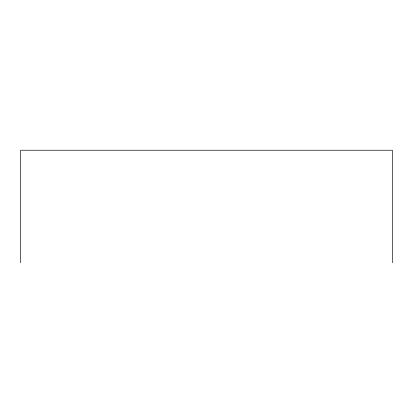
<?xml version="1.0" encoding="UTF-8"?>
<svg xmlns="http://www.w3.org/2000/svg" width="413" height="413" viewBox="0 0 413 413"><rect width="100%" height="100%" fill="white"/><g stroke="black" fill="none" stroke-linecap="round" stroke-linejoin="round"><path stroke-width="0.62" d="M392.35 262.766L392.35 150.234L20.65 150.234L20.65 262.766"/></g></svg>
